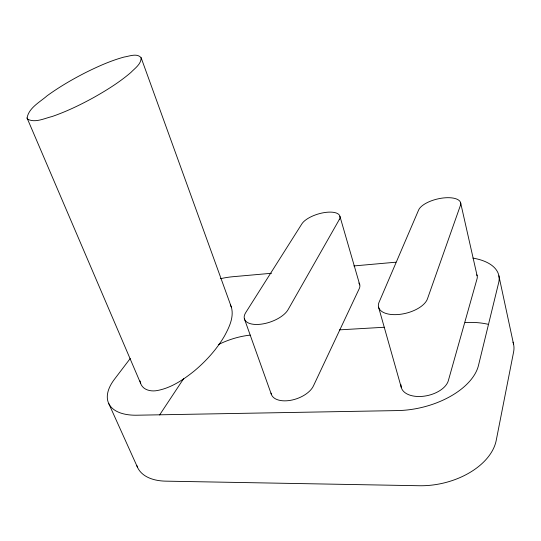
<?xml version="1.0" encoding="UTF-8"?>
<svg xmlns="http://www.w3.org/2000/svg" width="541" height="541" viewBox="0 0 541 541"><rect width="100%" height="100%" fill="white"/><g stroke="black" fill="none" stroke-linecap="round" stroke-linejoin="round"><path stroke-width="0.81" d="M27.05 117.985C28.849 107.747 39.892 102.141 47.141 95.764C59.442 86.864 72.595 79.189 86.134 72.325C98.361 66.266 110.912 60.646 124.105 57.048C129.353 56.291 137.062 52.849 141.12 57.704L231.392 307.18C234.172 317.256 229.114 327.42 224.441 336.103C216.637 349.412 206.135 361.009 194.347 370.916C183.406 379.694 171.213 387.978 157.167 390.555C150.851 391.785 142.682 390.007 140.538 383.116L27.05 117.985L27.699 119.223C35.321 123.118 44.355 118.371 51.997 116.558C66.502 111.554 80.379 104.866 93.809 97.468C106.78 90.144 119.527 82.218 130.854 72.494C134.831 68.315 141.329 64.115 141.12 57.704M159.602 414.967L183.717 378.538M130.253 358.487L114.455 379.261A59.652 29.41 -23.6 0 0 136.954 415.211L397.615 410.578A67.226 38.168 -13.7 0 0 478.481 365.439L498.674 282.666A59.72 29.471 -12.8 0 0 472.915 258.098M271.514 273.273L232.86 276.715A52.815 23.777 -20.6 0 0 220.458 278.703M353.855 265.942L395.87 262.202M339.525 329.854L384.218 327.258M230.297 304.887L231.392 307.18M108.768 403.586L137.644 467.607M244.376 318.784L271.23 393.983M339.917 216.299L359.779 284.911M378.578 307.193L401.3 387.518M460.601 202.672L477.121 275.741M140.045 380.905L140.538 383.116M498.876 275.775L513.625 344.475M512.983 342.122A57.603 32.244 -11.6 0 1 513.605 351.941L496.219 440.415A64.528 41.353 -12.6 0 1 419.309 485.737L165.837 481.152A57.535 32.176 -24.7 0 1 136.745 465.348M465.165 322.551A57.603 32.244 -11.6 0 1 487.881 324.242M218.314 344.624A51.118 26.218 -21 0 1 250.226 335.122M401.023 384.8A24.264 14.113 -13.1 0 0 422.338 396.37A24.264 14.113 -13.1 0 0 448.34 380.668L477.081 278.656A20.957 10.232 -12.2 0 0 476.756 274.794M271.034 393.084A22.621 12.531 -19.3 0 0 290.321 400.374A22.621 12.531 -19.3 0 0 313.422 385.943L359.258 288.617A19.55 9.325 -16.4 0 0 358.825 283.024M460.459 205.296L427.444 298.875A25.353 12.686 -14.2 0 1 397.791 314.551A25.353 12.686 -14.2 0 1 379.058 302.284L418.619 210.016A21.762 9.082 -13.3 0 1 443.329 197.965A21.762 9.082 -13.3 0 1 460.459 205.296M339.234 219.653L288.096 309.628A23.581 11.205 -19.1 0 1 258.936 324.39A23.581 11.205 -19.1 0 1 245.736 312.583L301.885 223.852A20.26 8.243 -16.7 0 1 326.216 212.336A20.26 8.243 -16.7 0 1 339.234 219.653"/></g></svg>
